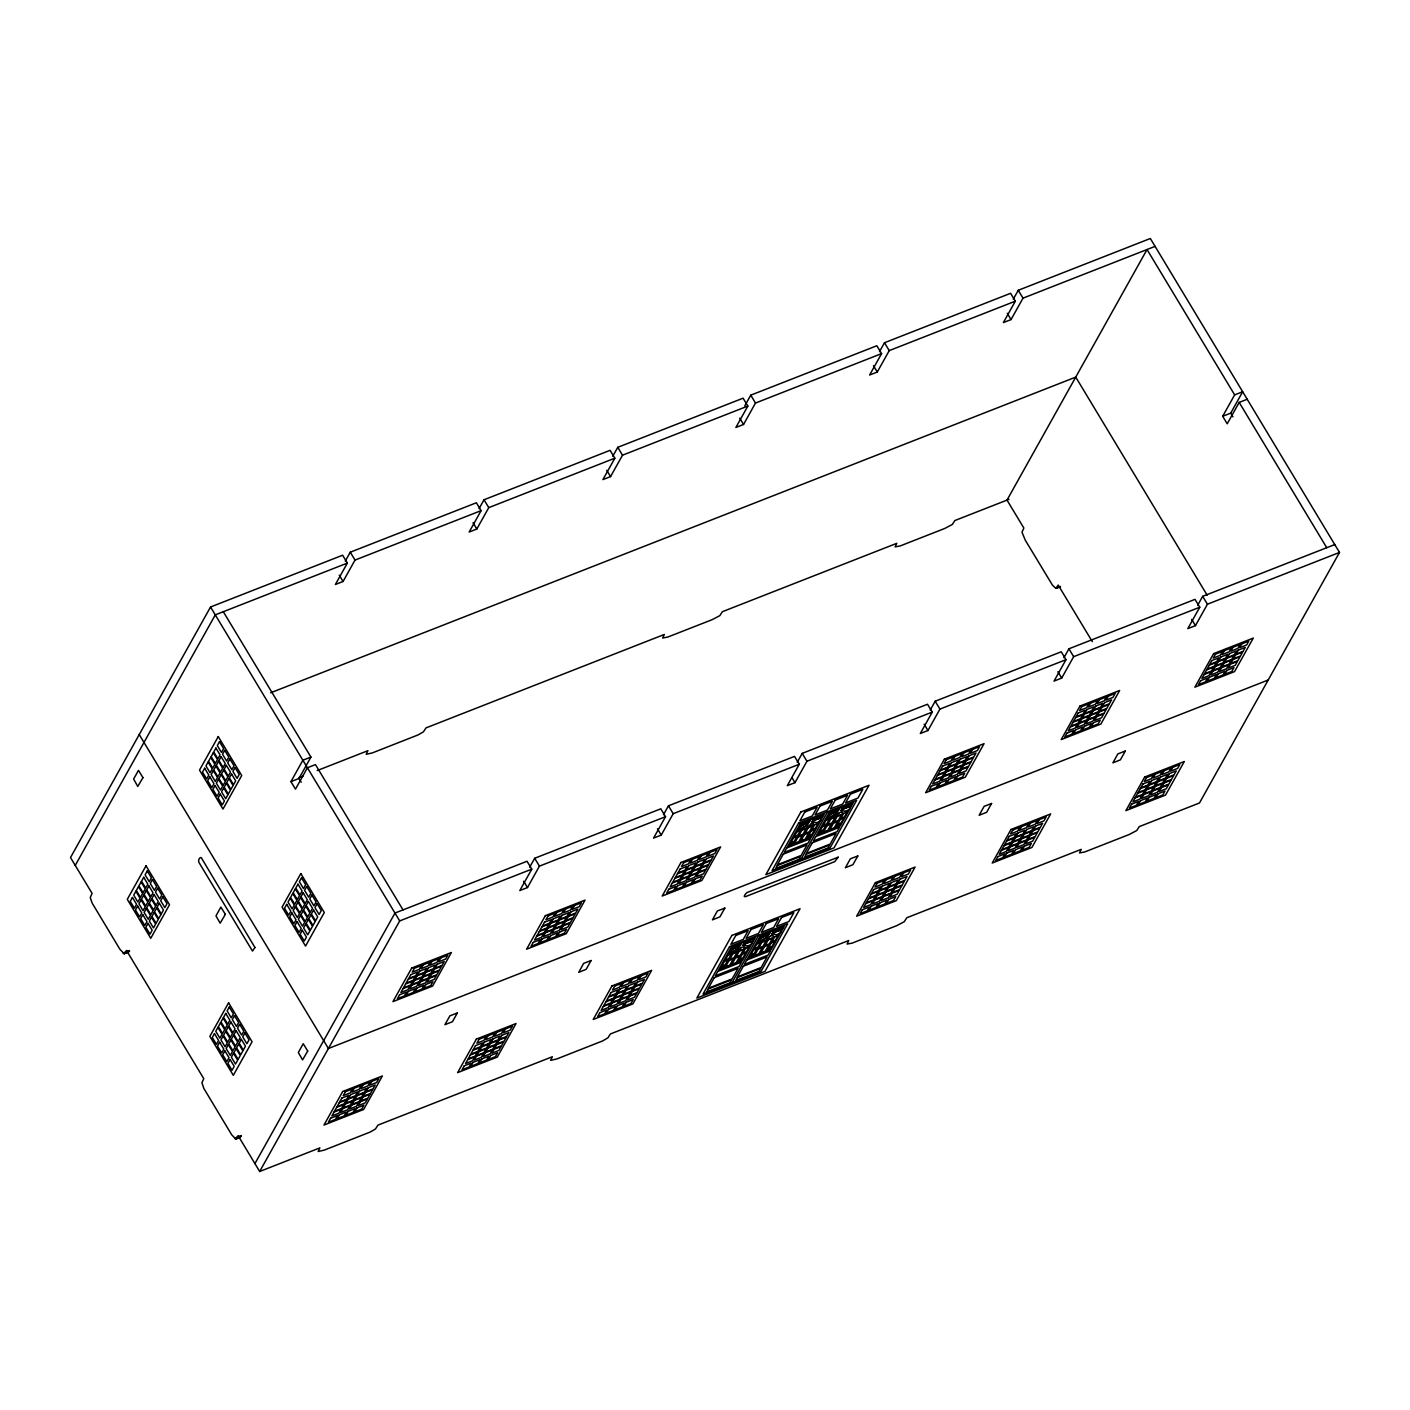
<?xml version="1.0" encoding="UTF-8"?>
<svg xmlns="http://www.w3.org/2000/svg" width="1410" height="1410" viewBox="0 0 1410 1410"><rect width="100%" height="100%" fill="white"/><g stroke="black" fill="none" stroke-linecap="round" stroke-linejoin="round"><path stroke-width="1.5" d="M345.291 561.127L350.262 552.209L476.368 502.771L481.11 510.632L355.02 560.087L343.053 581.484L335.386 584.498L347.353 563.084L342.612 555.223L210.531 607.005L70.5 857.562L92.108 893.394L90.24 897.535L92.126 903.052L119.921 949.318L124.133 953.689L128.557 952.05M75.241 865.44L215.289 614.866L347.353 563.084M403.013 909.891L315.452 764.608L307.433 767.745L295.465 789.159L290.936 781.634L302.886 760.219L310.923 757.082L223.309 611.728M290.936 781.634L298.955 778.479L310.923 757.082M479.048 508.675L484.035 499.757L610.107 450.319L614.848 458.197L602.898 479.611L610.548 476.598L622.515 455.201L747.846 406.062L743.088 398.184L617.774 447.322L612.786 456.241M481.11 510.632L469.16 532.046L476.809 529.032L488.776 507.635L614.848 458.197M124.538 953.636L126.459 950.393L203.763 1078.65L201.93 1082.774L203.886 1088.502L231.716 1134.821L235.77 1139.033L238.114 1135.649L259.669 1171.498L319.876 1147.881L318.166 1151.494L324.265 1150.119L370.195 1132.054L375.448 1129.005L377.933 1125.127L552.35 1056.742L550.64 1060.338L556.738 1058.981L602.652 1040.915L607.904 1037.848L610.389 1033.971L848.732 940.523L847.075 944.065L852.151 943.131L896.725 925.665L904.286 921.682L906.789 917.751L1081.206 849.366L1079.549 852.927L1084.625 851.992L1129.198 834.509L1136.76 830.525L1139.262 826.612L1199.469 802.995L1339.5 552.438L1150.331 238.501L1018.267 290.284L1013.279 299.202M254.928 1163.62L394.994 913.045L527.023 861.263L531.782 869.142L519.814 890.556L527.481 887.542L539.431 866.145L665.538 816.69L660.797 808.811L534.69 858.267L529.702 867.185M259.669 1171.498L399.7 920.924L531.782 869.142M744.78 405.886L750.754 395.17L876.826 345.75L881.585 353.61L869.617 375.025L877.284 372.011L889.234 350.614L1015.341 301.176L1010.6 293.298L884.493 342.736L879.505 351.654M747.846 406.062L735.879 427.459L743.546 424.463L755.496 403.048L881.585 353.61M663.476 814.733L668.463 805.815L794.535 756.377L799.276 764.255L787.309 785.652L794.976 782.656L806.943 761.259L932.257 712.103L927.516 704.242L802.202 753.381L797.214 762.299M665.538 816.69L653.57 838.104L661.237 835.09L673.204 813.693L799.276 764.255M1015.341 301.176L1003.374 322.573L1011.04 319.576L1023.008 298.162L1155.072 246.38M813.711 824.304L808.617 827.053L810.521 824.022A5.851 1.815 -31.1 0 1 811.702 823.651L812.918 823.563A13.131 4.089 -31.1 0 1 813.517 823.933L813.729 824.268M732.072 982.682L758.615 935.183M801.056 859.236L827.6 811.737M930.195 710.147L935.183 701.228L1061.254 651.79L1065.995 659.668L1054.045 681.083L1061.695 678.069L1073.662 656.672L1199.769 607.216L1195.028 599.356L1068.921 648.794L1063.933 657.712M932.257 712.103L920.307 733.517L927.956 730.503L939.924 709.107L1065.995 659.668M1247.198 399.259L1239.178 402.414L1227.211 423.811L1222.681 416.285L1234.649 394.888L1147.035 249.535L1007.004 500.092L1023.854 528.045L1021.986 532.204L1025.299 540.206L1052.477 585.185L1055.879 588.358L1058.205 585.044L1092.309 641.638M1222.681 416.285L1230.701 413.148L1242.668 391.751L1234.649 394.888M1197.707 605.26L1202.677 596.342L1334.759 544.56M1199.769 607.216L1187.802 628.631L1195.468 625.617L1207.436 604.22L1339.5 552.438M270.649 692.786L1075.601 377.175M298.973 777.721L303.027 776.135M317.215 770.565L367.922 750.684L366.212 754.297L372.31 752.922L418.241 734.857L423.476 731.79L425.979 727.913L664.304 634.465L662.647 638.007L667.741 637.073L712.314 619.607L719.858 615.624L722.361 611.711L896.778 543.326L895.121 546.868L900.197 545.934L944.77 528.45L952.332 524.467L954.834 520.554L1009.014 499.316M122.987 953.072L128.997 950.71M125.349 952.349L129.368 950.781M123.604 953.495L129.614 951.133M124.133 953.689L128.892 951.627M1056.531 588.04L1060.532 586.472M1056.302 588.287L1060.302 586.719M1268.189 680.025L328.407 1048.511L139.237 734.575M237.285 1137.112L241.304 1135.543M234.659 1138.434L238.678 1136.848M236.968 1137.676L240.987 1136.108M235.258 1138.839L240.705 1136.601M236.387 1138.734L240.493 1136.971M235.77 1139.033L240.176 1137.394M1239.178 402.414L1326.739 547.697M1230.701 413.148L1232.957 416.902M1075.742 377.105L1207.136 595.161M1018.267 290.284L1023.008 298.162M1202.677 596.342L1207.436 604.22M1007.251 313.267L1011.04 319.576M1191.679 619.325L1195.468 625.617M884.493 342.736L889.234 350.614M1068.921 648.794L1073.662 656.672M873.477 365.719L877.284 372.011M1057.905 671.777L1061.695 678.069M750.754 395.17L755.496 403.048M935.183 701.228L939.924 709.107M739.739 418.153L743.546 424.463M924.167 724.211L927.956 730.503M617.774 447.322L622.515 455.201M802.202 753.381L806.943 761.259M606.758 470.305L610.548 476.598M792.138 777.932L794.976 782.656M484.035 499.757L488.776 507.635M668.463 805.815L673.204 813.693M473.02 522.74L476.809 529.032M657.448 828.798L661.237 835.09M350.262 552.209L355.02 560.087M534.69 858.267L539.431 866.145M339.264 575.192L343.053 581.484M523.674 881.25L527.481 887.542M210.531 607.005L399.7 920.924M298.955 778.479L301.211 782.25M142.974 777.65L137.757 786.463L133.615 779.043L138.48 770.371L142.974 777.65M225.353 914.35L220.154 923.18L215.977 915.901L220.859 907.071L225.353 914.35M254.963 947.52L252.496 951.063L199.057 862.638C197.294 860.646 200.784 854.654 202.088 859.06L254.963 947.52M307.715 1051.032L302.586 1059.879L298.321 1052.53L303.22 1043.717L307.715 1051.032M457.369 1012.962L452.434 1021.739L444.908 1024.7L449.896 1015.835L457.369 1012.962M591.107 960.51L586.19 969.305L578.752 972.336L583.634 963.383L591.107 960.51M724.863 908.058L719.928 916.853L712.438 919.866L717.39 910.931L724.846 908.146M838.227 857.192L834.738 861.651L745.273 896.725C742.259 897.342 746.859 891.631 748.692 891.895L838.227 857.192M857.826 855.94L852.891 864.718L845.401 867.732L850.353 858.813L857.826 855.94M991.582 803.488L986.647 812.283L979.157 815.28L984.11 806.361L991.582 803.488M1125.321 751.036L1120.404 759.831L1112.913 762.845L1117.848 753.909L1125.321 751.036M728.67 953.565L731.631 952.49A35.215 10.98 -31.1 0 1 732.583 951.574C747.036 943.713 734.927 945.07 728.67 953.565M797.672 830.12L800.616 829.045A35.215 10.98 -31.1 0 1 801.585 828.146C816.02 820.267 803.911 821.642 797.672 830.12M757.699 942.18L760.73 941.034A35.215 10.98 -31.1 0 1 761.611 940.206C776.099 932.292 763.779 933.72 757.699 942.18M826.683 818.752L829.644 817.677A35.215 10.98 -31.1 0 1 830.596 816.76C845.101 808.846 832.764 810.274 826.683 818.752M146.023 865.811L127.288 899.351L150.747 938.302L169.5 904.762L146.023 865.811M218.268 736.566L199.515 770.107L222.991 809.058L241.727 775.518L218.268 736.566M132.434 897.465L130.249 901.36L134.391 908.234L136.576 904.339L132.434 897.465M135.889 891.279L133.721 895.174L137.863 902.048L140.031 898.152L135.889 891.279M138.497 886.626L136.329 890.503L140.471 897.377L142.639 893.482L138.497 886.626M141.106 881.955L138.92 885.85L143.062 892.724L145.248 888.829L141.106 881.955M143.714 877.302L141.529 881.197L145.671 888.053L147.838 884.176L143.714 877.302M147.257 870.939L145.089 874.835L149.231 881.708L151.399 877.813L147.257 870.939M204.661 768.238L202.494 772.116L206.635 778.99L208.803 775.095L204.661 768.238M208.116 762.034L205.948 765.93L210.09 772.803L212.258 768.908L208.116 762.034M210.725 757.382L208.557 761.277L212.698 768.133L214.866 764.255L210.725 757.382M213.333 752.711L211.165 756.606L215.289 763.48L217.475 759.585L213.333 752.711M215.941 748.058L213.756 751.953L217.898 758.827L220.083 754.932L215.941 748.058M219.484 741.695L217.316 745.59L221.458 752.464L223.626 748.569L219.484 741.695M137.634 906.101L135.466 909.996L139.608 916.87L141.775 912.975L137.634 906.101M141.106 899.915L138.92 903.81L143.062 910.684L145.23 906.789L141.106 899.915M143.697 895.262L141.529 899.139L145.671 906.013L147.838 902.118L143.697 895.262M146.305 890.591L144.137 894.486L148.279 901.36L150.447 897.465L146.305 890.591M148.914 885.938L146.728 889.833L150.87 896.689L153.055 892.812L148.914 885.938M152.456 879.576L150.288 883.471L154.43 890.345L156.598 886.449L152.456 879.576M209.861 776.875L207.693 780.752L211.835 787.626L214.003 783.731L209.861 776.875M213.333 770.671L211.147 774.566L215.289 781.44L217.475 777.544L213.333 770.671M215.924 766.018L213.756 769.913L217.898 776.769L220.066 772.874L215.924 766.018M218.532 761.347L216.364 765.242L220.506 772.116L222.674 768.221L218.532 761.347M221.141 756.694L218.973 760.589L223.115 767.463L225.283 763.568L221.141 756.694M224.701 750.332L222.516 754.227L226.657 761.1L228.825 757.205L224.701 750.332M142.833 914.737L140.665 918.633L144.807 925.506L146.975 921.611L142.833 914.737M146.305 908.551L144.12 912.446L148.262 919.302L150.447 915.425L146.305 908.551M148.914 903.88L146.728 907.776L150.87 914.649L153.038 910.754L148.914 903.88M151.504 899.227L149.337 903.123L153.478 909.996L155.646 906.101L151.504 899.227M154.113 894.574L151.945 898.452L156.087 905.326L158.255 901.431L154.113 894.574M157.673 888.212L155.488 892.107L159.63 898.981L161.815 895.086L157.673 888.212M215.078 785.511L212.892 789.389L217.034 796.262L219.202 792.367L215.078 785.511M218.532 779.307L216.364 783.202L220.489 790.076L222.674 786.181L218.532 779.307M221.141 774.654L218.955 778.532L223.097 785.405L225.283 781.51L221.141 774.654M223.749 769.983L221.564 773.878L225.706 780.752L227.874 776.857L223.749 769.983M226.34 765.33L224.172 769.226L228.314 776.082L230.482 772.204L226.34 765.33M229.9 758.968L227.715 762.863L231.857 769.737L234.042 765.841L229.9 758.968M148.05 923.374L145.864 927.269L150.006 934.143L152.174 930.247L148.05 923.374M151.504 917.187L149.337 921.082L153.478 927.939L155.646 924.061L151.504 917.187M154.113 912.517L151.928 916.412L156.069 923.286L158.255 919.39L154.113 912.517M156.721 907.864L154.536 911.759L158.678 918.633L160.846 914.737L156.721 907.864M159.312 903.211L157.144 907.088L161.286 913.962L163.454 910.067L159.312 903.211M162.873 896.848L160.687 900.743L164.829 907.617L167.014 903.722L162.873 896.848M220.277 794.13L218.092 798.025L222.234 804.899L224.419 801.003L220.277 794.13M223.732 787.943L221.564 791.838L225.706 798.712L227.874 794.817L223.732 787.943M226.34 783.29L224.172 787.168L228.297 794.041L230.482 790.146L226.34 783.29M228.949 778.62L226.763 782.515L230.905 789.389L233.091 785.493L228.949 778.62M231.557 773.967L229.372 777.862L233.514 784.718L235.681 780.84L231.557 773.967M235.1 767.604L232.932 771.499L237.074 778.373L239.242 774.478L235.1 767.604M228.596 1002.81L209.843 1036.368L233.32 1075.319L252.073 1041.761L228.596 1002.81M300.824 873.565L282.07 907.123L305.547 946.075L324.3 912.517L300.824 873.565M214.461 1033.601L212.293 1037.496L216.435 1044.352L218.603 1040.474L214.461 1033.601M217.933 1027.396L215.748 1031.292L219.889 1038.165L222.075 1034.27L217.933 1027.396M220.524 1022.743L218.356 1026.639L222.498 1033.495L224.666 1029.617L220.524 1022.743M223.132 1018.073L220.965 1021.968L225.106 1028.842L227.274 1024.947L223.132 1018.073M225.741 1013.42L223.573 1017.315L227.697 1024.189L229.883 1020.294L225.741 1013.42M229.284 1007.057L227.116 1010.952L231.258 1017.826L233.425 1013.931L229.284 1007.057M286.688 904.356L284.52 908.252L288.662 915.125L290.83 911.23L286.688 904.356M290.16 898.152L287.975 902.048L292.117 908.921L294.302 905.026L290.16 898.152M292.769 893.499L290.583 897.394L294.725 904.268L296.893 900.373L292.769 893.499M295.36 888.846L293.192 892.724L297.334 899.598L299.502 895.702L295.36 888.846M297.968 884.176L295.8 888.071L299.942 894.945L302.11 891.049L297.968 884.176M301.529 877.831L299.343 881.708L303.485 888.582L305.67 884.687L301.529 877.831M219.66 1042.237L217.493 1046.132L221.634 1052.988L223.802 1049.093L219.66 1042.237M223.132 1036.033L220.947 1039.928L225.089 1046.802L227.274 1042.907L223.132 1036.033M225.741 1031.38L223.555 1035.275L227.697 1042.131L229.883 1038.254L225.741 1031.38M228.332 1026.709L226.164 1030.604L230.306 1037.478L232.474 1033.583L228.332 1026.709M230.94 1022.056L228.773 1025.951L232.914 1032.825L235.082 1028.93L230.94 1022.056M234.501 1015.693L232.315 1019.589L236.457 1026.462L238.643 1022.567L234.501 1015.693M291.905 912.993L289.72 916.888L293.862 923.744L296.047 919.866L291.905 912.993M295.36 906.789L293.192 910.684L297.334 917.558L299.502 913.662L295.36 906.789M297.968 902.136L295.783 906.031L299.925 912.904L302.11 909.009L297.968 902.136M300.577 897.483L298.391 901.36L302.533 908.234L304.719 904.339L300.577 897.483M303.168 892.812L301 896.707L305.142 903.581L307.31 899.686L303.168 892.812M306.728 886.467L304.542 890.345L308.684 897.218L310.87 893.323L306.728 886.467M224.877 1050.873L222.692 1054.751L226.834 1061.624L229.019 1057.729L224.877 1050.873M228.332 1044.669L226.164 1048.564L230.306 1055.438L232.474 1051.543L228.332 1044.669M230.94 1040.016L228.755 1043.911L232.897 1050.767L235.082 1046.89L230.94 1040.016M233.549 1035.345L231.363 1039.24L235.505 1046.114L237.691 1042.219L233.549 1035.345M236.14 1030.692L233.972 1034.587L238.114 1041.461L240.282 1037.566L236.14 1030.692M239.7 1024.33L237.532 1028.225L241.656 1035.099L243.842 1031.204L239.7 1024.33M297.105 921.629L294.919 925.524L299.061 932.38L301.246 928.503L297.105 921.629M300.559 915.425L298.391 919.32L302.533 926.194L304.701 922.299L300.559 915.425M303.168 910.772L301 914.667L305.142 921.541L307.31 917.646L303.168 910.772M305.776 906.101L303.591 909.996L307.732 916.87L309.918 912.975L305.776 906.101M308.385 901.448L306.199 905.343L310.341 912.217L312.526 908.322L308.385 901.448M311.927 895.086L309.759 898.981L313.901 905.855L316.069 901.959L311.927 895.086M230.077 1059.509L227.909 1063.387L232.033 1070.261L234.219 1066.365L230.077 1059.509M233.531 1053.305L231.363 1057.2L235.505 1064.074L237.673 1060.179L233.531 1053.305M236.14 1048.652L233.972 1052.53L238.114 1059.404L240.282 1055.508L236.14 1048.652M238.748 1043.982L236.563 1047.877L240.705 1054.751L242.89 1050.855L238.748 1043.982M241.357 1039.329L239.171 1043.224L243.313 1050.08L245.499 1046.202L241.357 1039.329M244.899 1032.966L242.731 1036.861L246.873 1043.735L249.041 1039.84L244.899 1032.966M302.304 930.265L300.136 934.16L304.278 941.016L306.446 937.139L302.304 930.265M305.776 924.061L303.591 927.956L307.732 934.83L309.9 930.935L305.776 924.061M308.367 919.408L306.199 923.303L310.341 930.159L312.509 926.282L308.367 919.408M310.976 914.737L308.808 918.633L312.95 925.506L315.117 921.611L310.976 914.737M313.584 910.085L311.399 913.98L315.54 920.853L317.726 916.958L313.584 910.085M317.127 903.722L314.959 907.617L319.101 914.491L321.269 910.596L317.127 903.722M342.718 1091.499L323.965 1125.057L363.639 1109.494L382.392 1075.953L342.718 1091.499M411.702 968.071L392.949 1001.611L432.623 986.066L451.376 952.508L411.702 968.071M330.575 1118.236L328.407 1122.131L335.404 1119.381L337.572 1115.486L330.575 1118.236M334.047 1112.032L331.861 1115.927L338.858 1113.195L341.044 1109.3L334.047 1112.032M336.655 1107.379L334.47 1111.274L341.467 1108.524L343.652 1104.629L336.655 1107.379M339.246 1102.726L337.078 1106.603L344.075 1103.871L346.243 1099.976L339.246 1102.726M341.855 1098.055L339.687 1101.95L346.684 1099.201L348.852 1095.323L341.855 1098.055M345.415 1091.71L343.229 1095.588L350.226 1092.856L352.412 1088.961L345.415 1091.71M399.576 994.79L397.391 998.685L404.388 995.954L406.574 992.058L399.576 994.79M403.031 988.604L400.863 992.499L407.86 989.749L410.028 985.854L403.031 988.604M405.639 983.933L403.454 987.828L410.451 985.096L412.637 981.201L405.639 983.933M408.23 979.28L406.062 983.175L413.06 980.426L415.245 976.531L408.23 979.28M410.839 974.627L408.671 978.505L415.668 975.773L417.836 971.878L410.839 974.627M414.399 968.265L412.213 972.16L419.211 969.41L421.396 965.515L414.399 968.265M339.369 1114.781L337.201 1118.676L344.199 1115.927L346.367 1112.049L339.369 1114.781M342.841 1108.595L340.656 1112.49L347.653 1109.74L349.839 1105.845L342.841 1108.595M345.45 1103.924L343.264 1107.819L350.262 1105.087L352.447 1101.192L345.45 1103.924M348.041 1099.271L345.873 1103.166L352.87 1100.417L355.038 1096.522L348.041 1099.271M350.649 1094.618L348.481 1098.496L355.479 1095.764L357.646 1091.869L350.649 1094.618M354.21 1088.256L352.024 1092.151L359.021 1089.401L361.207 1085.506L354.21 1088.256M408.371 991.353L406.186 995.248L413.183 992.499L415.368 988.604L408.371 991.353M411.826 985.149L409.658 989.044L416.655 986.295L418.823 982.4L411.826 985.149M414.434 980.496L412.249 984.391L419.246 981.642L421.431 977.747L414.434 980.496M417.025 975.826L414.857 979.721L421.854 976.989L424.022 973.094L417.025 975.826M419.634 971.173L417.466 975.068L424.463 972.318L426.631 968.423L419.634 971.173M423.194 964.81L421.008 968.705L428.005 965.973L430.191 962.078L423.194 964.81M348.164 1111.344L345.996 1115.222L352.993 1112.49L355.161 1108.595L348.164 1111.344M351.636 1105.14L349.451 1109.035L356.448 1106.286L358.633 1102.391L351.636 1105.14M354.245 1100.487L352.059 1104.382L359.056 1101.633L361.242 1097.738L354.245 1100.487M356.836 1095.817L354.668 1099.712L361.665 1096.962L363.833 1093.085L356.836 1095.817M359.444 1091.164L357.276 1095.059L364.274 1092.309L366.441 1088.414L359.444 1091.164M363.005 1084.801L360.819 1088.696L367.816 1085.947L370.002 1082.069L363.005 1084.801M417.149 987.899L414.981 991.794L421.978 989.044L424.146 985.149L417.149 987.899M420.621 981.712L418.453 985.59L425.45 982.858L427.618 978.963L420.621 981.712M423.229 977.042L421.044 980.937L428.041 978.188L430.226 974.292L423.229 977.042M425.82 972.389L423.652 976.284L430.649 973.534L432.817 969.639L425.82 972.389M428.428 967.718L426.261 971.613L433.258 968.864L435.426 964.986L428.428 967.718M431.989 961.373L429.803 965.268L436.8 962.519L438.986 958.624L431.989 961.373M356.959 1107.89L354.791 1111.785L361.788 1109.035L363.956 1105.14L356.959 1107.89M360.431 1101.686L358.246 1105.581L365.243 1102.849L367.428 1098.954L360.431 1101.686M363.04 1097.033L360.854 1100.928L367.851 1098.178L370.037 1094.283L363.04 1097.033M365.631 1092.38L363.463 1096.257L370.46 1093.525L372.628 1089.63L365.631 1092.38M368.239 1087.709L366.071 1091.604L373.068 1088.855L375.236 1084.977L368.239 1087.709M371.799 1081.364L369.614 1085.242L376.611 1082.51L378.796 1078.615L371.799 1081.364M425.943 984.444L423.775 988.339L430.773 985.608L432.94 981.712L425.943 984.444M429.415 978.258L427.248 982.153L434.245 979.404L436.413 975.509L429.415 978.258M432.024 973.587L429.838 977.482L436.836 974.751L439.021 970.856L432.024 973.587M434.615 968.934L432.447 972.83L439.444 970.08L441.612 966.185L434.615 968.934M437.223 964.281L435.055 968.177L442.053 965.427L444.22 961.532L437.223 964.281M440.784 957.919L438.598 961.814L445.595 959.064L447.781 955.169L440.784 957.919M476.368 1039.099L457.615 1072.64L497.289 1057.095L516.042 1023.537L476.368 1039.099M545.353 915.654L526.6 949.212L566.274 933.649L585.027 900.109L545.353 915.654M464.242 1065.837L462.057 1069.714L469.054 1066.982L471.24 1063.087L464.242 1065.837M467.697 1059.633L465.529 1063.528L472.526 1060.778L474.694 1056.883L467.697 1059.633M470.305 1054.98L468.12 1058.857L475.117 1056.125L477.303 1052.23L470.305 1054.98M472.914 1050.309L470.728 1054.204L477.726 1051.455L479.911 1047.577L472.914 1050.309M475.505 1045.656L473.337 1049.551L480.334 1046.802L482.502 1042.907L475.505 1045.656M479.065 1039.293L476.88 1043.188L483.877 1040.439L486.062 1036.562L479.065 1039.293M533.227 942.391L531.041 946.286L538.038 943.537L540.224 939.642L533.227 942.391M536.681 936.187L534.513 940.082L541.51 937.35L543.678 933.455L536.681 936.187M539.29 931.534L537.122 935.429L544.119 932.68L546.287 928.785L539.29 931.534M541.898 926.881L539.713 930.759L546.71 928.027L548.895 924.132L541.898 926.881M544.507 922.211L542.321 926.106L549.318 923.356L551.504 919.479L544.507 922.211M548.049 915.865L545.882 919.743L552.879 917.011L555.047 913.116L548.049 915.865M473.037 1062.382L470.852 1066.277L477.849 1063.528L480.035 1059.633L473.037 1062.382M476.492 1056.178L474.324 1060.073L481.321 1057.341L483.489 1053.446L476.492 1056.178M479.1 1051.525L476.915 1055.42L483.912 1052.671L486.098 1048.776L479.1 1051.525M481.709 1046.872L479.523 1050.75L486.521 1048.018L488.706 1044.123L481.709 1046.872M484.3 1042.202L482.132 1046.097L489.129 1043.347L491.297 1039.47L484.3 1042.202M487.86 1035.857L485.674 1039.734L492.672 1037.002L494.857 1033.107L487.86 1035.857M542.022 938.937L539.836 942.832L546.833 940.082L549.019 936.205L542.022 938.937M545.476 932.75L543.308 936.645L550.305 933.896L552.473 930.001L545.476 932.75M548.085 928.08L545.917 931.975L552.914 929.243L555.082 925.348L548.085 928.08M550.693 923.427L548.508 927.322L555.505 924.572L557.69 920.677L550.693 923.427M553.284 918.774L551.116 922.651L558.113 919.919L560.299 916.024L553.284 918.774M556.844 912.411L554.676 916.306L561.673 913.557L563.841 909.661L556.844 912.411M481.832 1058.928L479.647 1062.823L486.644 1060.073L488.829 1056.196L481.832 1058.928M485.287 1052.741L483.119 1056.636L490.116 1053.887L492.284 1049.992L485.287 1052.741M487.895 1048.071L485.71 1051.966L492.707 1049.216L494.892 1045.339L487.895 1048.071M490.504 1043.418L488.318 1047.313L495.315 1044.563L497.501 1040.668L490.504 1043.418M493.095 1038.765L490.927 1042.642L497.924 1039.91L500.092 1036.015L493.095 1038.765M496.655 1032.402L494.469 1036.297L501.466 1033.548L503.652 1029.653L496.655 1032.402M550.816 935.5L548.631 939.377L555.628 936.645L557.814 932.75L550.816 935.5M554.271 929.296L552.103 933.191L559.1 930.441L561.268 926.546L554.271 929.296M556.879 924.643L554.712 928.538L561.709 925.788L563.877 921.893L556.879 924.643M559.488 919.972L557.303 923.867L564.3 921.135L566.485 917.24L559.488 919.972M562.079 915.319L559.911 919.214L566.908 916.465L569.076 912.57L562.079 915.319M565.639 908.957L563.471 912.852L570.468 910.102L572.636 906.225L565.639 908.957M490.627 1055.491L488.442 1059.368L495.439 1056.636L497.624 1052.741L490.627 1055.491M494.082 1049.287L491.914 1053.182L498.911 1050.432L501.079 1046.537L494.082 1049.287M496.69 1044.634L494.505 1048.511L501.502 1045.779L503.687 1041.884L496.69 1044.634M499.299 1039.963L497.113 1043.858L504.11 1041.109L506.296 1037.231L499.299 1039.963M501.889 1035.31L499.722 1039.205L506.719 1036.456L508.887 1032.561L501.889 1035.31M505.45 1028.947L503.264 1032.843L510.261 1030.093L512.447 1026.216L505.45 1028.947M559.611 932.045L557.426 935.94L564.423 933.191L566.609 929.296L559.611 932.045M563.066 925.841L560.898 929.736L567.895 927.005L570.063 923.109L563.066 925.841M565.674 921.188L563.507 925.083L570.504 922.334L572.672 918.439L565.674 921.188M568.283 916.535L566.097 920.43L573.095 917.681L575.28 913.786L568.283 916.535M570.874 911.865L568.706 915.76L575.703 913.01L577.871 909.133L570.874 911.865M574.434 905.52L572.266 909.397L579.263 906.665L581.431 902.77L574.434 905.52M611.958 985.942L593.205 1019.483L632.878 1003.92L651.632 970.38L611.958 985.942M680.942 862.497L662.189 896.037L701.863 880.492L720.616 846.934L680.942 862.497M599.814 1012.662L597.646 1016.557L604.643 1013.808L606.811 1009.913L599.814 1012.662M603.286 1006.476L601.118 1010.353L608.115 1007.621L610.283 1003.726L603.286 1006.476M605.895 1001.805L603.709 1005.7L610.706 1002.951L612.892 999.073L605.895 1001.805M608.486 997.152L606.318 1001.047L613.315 998.298L615.483 994.403L608.486 997.152M611.094 992.481L608.926 996.377L615.923 993.645L618.091 989.749L611.094 992.481M614.654 986.136L612.469 990.032L619.466 987.282L621.651 983.387L614.654 986.136M668.816 889.234L666.63 893.112L673.627 890.38L675.813 886.485L668.816 889.234M672.27 883.03L670.102 886.925L677.1 884.176L679.267 880.281L672.27 883.03M674.879 878.377L672.693 882.255L679.69 879.523L681.876 875.628L674.879 878.377M677.487 873.707L675.302 877.602L682.299 874.852L684.485 870.975L677.487 873.707M680.078 869.053L677.91 872.949L684.908 870.199L687.075 866.304L680.078 869.053M683.639 862.691L681.471 866.586L688.468 863.837L690.636 859.959L683.639 862.691M608.609 1009.207L606.441 1013.103L613.438 1010.371L615.606 1006.476L608.609 1009.207M612.081 1003.021L609.913 1006.916L616.91 1004.167L619.078 1000.272L612.081 1003.021M614.689 998.368L612.504 1002.246L619.501 999.514L621.687 995.619L614.689 998.368M617.28 993.697L615.112 997.593L622.11 994.843L624.277 990.966L617.28 993.697M619.889 989.044L617.721 992.94L624.718 990.19L626.886 986.295L619.889 989.044M623.449 982.682L621.264 986.577L628.261 983.828L630.446 979.932L623.449 982.682M677.611 885.78L675.425 889.675L682.422 886.925L684.608 883.03L677.611 885.78M681.065 879.576L678.897 883.471L685.894 880.739L688.062 876.844L681.065 879.576M683.674 874.923L681.488 878.818L688.485 876.068L690.671 872.173L683.674 874.923M686.282 870.27L684.097 874.147L691.094 871.415L693.279 867.52L686.282 870.27M688.873 865.599L686.705 869.494L693.702 866.745L695.87 862.867L688.873 865.599M692.433 859.254L690.265 863.132L697.263 860.4L699.43 856.504L692.433 859.254M617.404 1005.771L615.236 1009.666L622.233 1006.916L624.401 1003.021L617.404 1005.771M620.876 999.567L618.69 1003.462L625.705 1000.712L627.873 996.835L620.876 999.567M623.484 994.914L621.299 998.809L628.296 996.059L630.481 992.164L623.484 994.914M626.075 990.261L623.907 994.138L630.904 991.406L633.072 987.511L626.075 990.261M628.684 985.59L626.516 989.485L633.513 986.736L635.681 982.84L628.684 985.59M632.244 979.245L630.058 983.122L637.056 980.391L639.241 976.495L632.244 979.245M686.406 882.325L684.22 886.22L691.217 883.471L693.403 879.593L686.406 882.325M689.86 876.139L687.692 880.034L694.689 877.284L696.857 873.389L689.86 876.139M692.469 871.468L690.283 875.363L697.28 872.631L699.466 868.736L692.469 871.468M695.077 866.815L692.892 870.71L699.889 867.961L702.074 864.066L695.077 866.815M697.668 862.162L695.5 866.04L702.497 863.308L704.665 859.413L697.668 862.162M701.228 855.799L699.06 859.695L706.058 856.945L708.225 853.05L701.228 855.799M626.199 1002.316L624.031 1006.211L631.028 1003.462L633.196 999.584L626.199 1002.316M629.671 996.13L627.485 1000.025L634.482 997.275L636.668 993.38L629.671 996.13M632.279 991.459L630.094 995.354L637.091 992.605L639.276 988.727L632.279 991.459M634.87 986.806L632.702 990.701L639.699 987.952L641.867 984.057L634.87 986.806M637.479 982.135L635.311 986.031L642.308 983.299L644.476 979.404L637.479 982.135M641.039 975.79L638.853 979.686L645.851 976.936L648.036 973.041L641.039 975.79M695.201 878.888L693.015 882.766L700.012 880.034L702.198 876.139L695.201 878.888M698.655 872.684L696.487 876.579L703.484 873.83L705.652 869.935L698.655 872.684M701.264 868.031L699.078 871.926L706.075 869.177L708.261 865.282L701.264 868.031M703.872 863.361L701.687 867.256L708.684 864.506L710.869 860.629L703.872 863.361M706.463 858.708L704.295 862.603L711.292 859.853L713.46 855.958L706.463 858.708M710.023 852.345L707.855 856.24L714.852 853.491L717.02 849.613L710.023 852.345M731.861 935.429L696.857 998.068L765.031 971.349L800.034 908.71L731.861 935.429M800.862 811.984L765.841 874.641L834.015 847.903L869.018 785.264L800.862 811.984M729.604 946.568L703.061 994.05L761.1 971.296L787.644 923.797L729.604 946.568M735.791 935.482L730.856 944.295L743.229 939.448L748.164 930.635L735.791 935.482M798.589 823.123L772.046 870.622L830.085 847.851L856.628 800.369L798.589 823.123M804.775 812.037L799.858 820.867L812.213 816.02L817.148 807.19L804.775 812.037M714.253 977.659L708.349 988.216L732.16 978.892L738.064 968.317L714.253 977.659M717.743 971.437L715.293 975.808L739.104 966.467L741.537 962.096L717.743 971.437M731.42 946.956L718.465 970.133L742.277 960.792L755.231 937.615L731.42 946.956M783.255 854.213L777.333 864.788L801.144 855.447L807.049 844.872L783.255 854.213M786.727 847.992L784.277 852.363L808.089 843.039L810.521 838.668L786.727 847.992M800.404 823.51L787.45 846.687L811.261 837.364L824.215 814.187L800.404 823.51M708.331 988.992L706.657 991.988L729.939 982.84L731.614 979.844L708.331 988.992M777.315 865.546L775.641 868.542L798.941 859.413L800.616 856.416L777.315 865.546M732.195 947.291L730.997 949.423L740.268 945.793L741.466 943.642L732.195 947.291M801.18 823.845L799.981 825.996L809.252 822.365L810.45 820.215L801.18 823.845M721.215 967.172L720.246 968.917L724.722 965.815L721.215 967.172M724.529 961.267L721.85 966.062L725.339 964.687L728.018 959.893L724.529 961.267M727.93 955.187L725.251 959.981L728.741 958.606L731.42 953.812L727.93 955.187M790.217 843.744L789.23 845.471L793.707 842.369L790.217 843.744M793.513 837.822L790.834 842.616L794.323 841.259L797.002 836.465L793.513 837.822M796.914 831.741L794.235 836.553L797.725 835.178L800.404 830.384L796.914 831.741M733.535 952.138L733.006 953.072L737.571 951.292L738.928 948.489A5.851 1.815 -31.1 0 0 737.624 949.089L735.844 950.181A13.131 4.089 -31.1 0 0 734.399 951.327L733.553 952.12M802.519 828.692L802.008 829.626L806.555 827.864L807.912 825.044A5.851 1.815 -31.1 0 0 806.608 825.643L804.828 826.736A13.131 4.089 -31.1 0 0 803.383 827.899L802.678 828.534M729.005 960.562L725.498 966.855L729.816 965.163L733.323 958.87L729.005 960.562M732.847 953.706L729.693 959.364L734.011 957.672L737.166 952.014L732.847 953.706M798.007 837.135L794.482 843.427L798.8 841.735L802.325 835.425L798.007 837.135M801.832 830.261L798.677 835.918L802.995 834.226L806.15 828.569L801.832 830.261M751.019 929.507L746.084 938.337L758.457 933.49L763.374 924.66L751.019 929.507M820.003 806.079L815.068 814.892L827.441 810.045L832.376 801.233L820.003 806.079M735.403 958.06L731.878 964.352L736.196 962.66L739.721 956.368L735.403 958.06M739.228 951.204L736.073 956.861L740.391 955.152L743.563 949.512L739.228 951.204M741.255 947.573C735.738 952.543 745.467 949.723 744.515 947.361A13.131 4.089 -31.1 0 0 743.934 947.009L742.717 947.097A5.851 1.815 -31.1 0 0 741.537 947.467L741.325 947.555M804.387 834.614L800.88 840.924L805.198 839.214L808.705 832.922L804.387 834.614M808.23 827.758L805.057 833.416L809.393 831.724L812.548 826.066L808.23 827.758M742.859 945.405L747 945.934A35.215 10.98 -31.1 0 1 747.177 946.339C755.778 942.867 752.2 938.972 742.947 945.37M744.498 942.462L743.299 944.594L752.57 940.963L753.768 938.813L744.498 942.462M811.843 821.977L815.985 822.488A35.215 10.98 -31.1 0 1 816.178 822.911C824.762 819.439 821.184 815.526 811.948 821.924M813.482 819.016L812.283 821.166L821.554 817.536L822.77 815.385L813.482 819.016M738.928 960.245L737.959 961.972L742.418 958.87L738.928 960.245M742.224 954.323L739.545 959.117L743.052 957.742L745.731 952.948L742.224 954.323M745.626 948.243L742.947 953.037L746.436 951.68L749.115 946.868L745.626 948.243M807.912 836.8L806.943 838.545L811.402 835.425L807.912 836.8M811.208 830.878L808.529 835.689L812.037 834.315L814.716 829.521L811.208 830.878M814.61 824.815L811.931 829.609L815.421 828.234L818.1 823.44L814.61 824.815M766.247 923.532L761.312 932.362L773.685 927.516L778.602 918.686L766.247 923.532M835.231 800.104L830.296 808.917L842.669 804.07L847.586 795.258L835.231 800.104M743.282 966.273L737.377 976.848L761.171 967.507L767.093 956.932L743.282 966.273M746.754 960.051L744.304 964.422L768.115 955.099L770.565 950.728L746.754 960.051M760.431 935.57L747.476 958.747L771.288 949.423L784.242 926.247L760.431 935.57M812.266 842.827L806.361 853.402L830.155 844.079L836.077 833.504L812.266 842.827M815.738 836.624L813.306 840.995L837.099 831.653L839.549 827.282L815.738 836.624M829.415 812.142L816.461 835.319L840.272 825.978L853.226 802.801L829.415 812.142M737.342 977.606L735.667 980.602L758.968 971.472L760.642 968.476L737.342 977.606M806.326 854.16L804.652 857.157L827.952 848.027L829.626 845.031L806.326 854.16M750.243 955.804L749.274 957.531L753.733 954.429L750.243 955.804M753.539 949.882L750.86 954.676L754.368 953.319L757.047 948.525L753.539 949.882M756.941 943.801L754.262 948.613L757.752 947.238L760.431 942.444L756.941 943.801M761.206 935.905L760.008 938.055L769.278 934.425L770.477 932.274L761.206 935.905M819.228 832.358L818.258 834.103L822.717 830.984L819.228 832.358M822.541 826.454L819.845 831.248L823.352 829.873L826.031 825.079L822.541 826.454M825.925 820.373L823.246 825.167L826.736 823.792L829.433 818.999L825.925 820.373M830.19 812.46L828.992 814.61L838.263 810.979L839.461 808.829L830.19 812.46M758.034 949.194L754.509 955.486L758.827 953.794L762.352 947.502L758.034 949.194M761.858 942.321L758.703 947.978L763.022 946.286L766.176 940.629L761.858 942.321M762.546 940.752L762.034 941.686L766.582 939.924L767.939 937.104A5.851 1.815 -31.1 0 0 766.635 937.703L764.854 938.796A13.131 4.089 -31.1 0 0 763.427 939.959L762.563 940.734M827.018 825.749L823.493 832.041L827.829 830.349L831.336 824.057L827.018 825.749M830.842 818.893L827.688 824.55L832.006 822.841L835.178 817.201L830.842 818.893M831.548 817.324L831.019 818.258L835.566 816.478L836.923 813.676A5.851 1.815 -31.1 0 0 835.636 814.275L833.839 815.368A13.131 4.089 -31.1 0 0 832.411 816.513L831.548 817.307M764.414 946.674L760.907 952.984L765.225 951.274L768.75 944.982L764.414 946.674M768.256 939.818L765.101 945.476L769.419 943.784L772.574 938.126L768.256 939.818M770.283 936.205C764.854 940.893 774.178 938.778 773.544 935.993A13.131 4.089 -31.1 0 0 772.944 935.623L771.728 935.711A5.851 1.815 -31.1 0 0 770.547 936.081L770.283 936.205M833.416 823.246L829.891 829.538L834.209 827.846L837.734 821.554L833.416 823.246M837.24 816.39L834.086 822.03L838.404 820.338L841.558 814.698L837.24 816.39M839.267 812.759C833.733 817.729 843.48 814.909 842.528 812.548A13.131 4.089 -31.1 0 0 841.929 812.195L840.712 812.283A5.851 1.815 -31.1 0 0 839.532 812.654L839.267 812.759M771.869 934.037L776.011 934.548A35.215 10.98 -31.1 0 1 776.205 934.971C784.912 931.393 781.034 927.674 771.869 934.037M773.526 931.076L772.327 933.226L781.598 929.595L782.797 927.445L773.526 931.076M840.853 810.591L845.013 811.12A35.215 10.98 -31.1 0 1 845.189 811.525C853.773 808.053 850.212 804.158 840.959 810.556M842.51 807.63L841.312 809.781L850.582 806.15L851.781 804L842.51 807.63M781.475 917.575L776.54 926.388L788.895 921.541L793.83 912.728L781.475 917.575M850.459 794.13L845.524 802.96L857.897 798.113L862.814 789.283L850.459 794.13M767.939 948.86L766.97 950.604L771.446 947.485L767.939 948.86M771.252 942.938L768.573 947.749L772.063 946.374L774.742 941.58L771.252 942.938M774.636 936.874L771.957 941.668L775.465 940.294L778.144 935.5L774.636 936.874M836.923 825.414L835.954 827.159L840.43 824.057L836.923 825.414M840.237 819.51L837.558 824.304L841.047 822.929L843.726 818.135L840.237 819.51M843.638 813.429L840.959 818.223L844.449 816.848L847.128 812.054L843.638 813.429M875.399 882.642L856.645 916.183L896.319 900.637L915.072 867.079L875.399 882.642M944.383 759.197L925.63 792.755L965.304 777.192L984.057 743.652L944.383 759.197M862.374 909.714L860.188 913.61L867.185 910.878L869.371 906.983L862.374 909.714M865.828 903.528L863.66 907.423L870.657 904.674L872.825 900.778L865.828 903.528M868.437 898.857L866.251 902.753L873.248 900.021L875.434 896.125L868.437 898.857M871.045 894.204L868.86 898.1L875.857 895.35L878.042 891.455L871.045 894.204M873.636 889.551L871.468 893.429L878.465 890.697L880.633 886.802L873.636 889.551M877.196 883.189L875.028 887.084L882.025 884.334L884.193 880.439L877.196 883.189M931.358 786.286L929.172 790.182L936.169 787.432L938.355 783.537L931.358 786.286M934.812 780.082L932.644 783.978L939.642 781.228L941.809 777.351L934.812 780.082M937.421 775.429L935.253 779.325L942.25 776.575L944.418 772.68L937.421 775.429M940.029 770.759L937.844 774.654L944.841 771.922L947.027 768.027L940.029 770.759M942.638 766.106L940.452 770.001L947.449 767.251L949.635 763.356L942.638 766.106M946.181 759.743L944.013 763.638L951.01 760.907L953.178 757.011L946.181 759.743M871.168 906.278L868.983 910.173L875.98 907.423L878.166 903.528L871.168 906.278M874.623 900.073L872.455 903.969L879.452 901.219L881.62 897.342L874.623 900.073M877.231 895.421L875.046 899.316L882.043 896.566L884.229 892.671L877.231 895.421M879.84 890.75L877.654 894.645L884.652 891.913L886.837 888.018L879.84 890.75M882.431 886.097L880.263 889.992L887.26 887.242L889.428 883.347L882.431 886.097M885.991 879.734L883.823 883.629L890.82 880.898L892.988 877.002L885.991 879.734M940.153 782.832L937.967 786.727L944.964 783.978L947.15 780.082L940.153 782.832M943.607 776.646L941.439 780.523L948.437 777.791L950.604 773.896L943.607 776.646M946.216 771.975L944.048 775.87L951.045 773.121L953.213 769.243L946.216 771.975M948.824 767.322L946.639 771.217L953.636 768.468L955.821 764.572L948.824 767.322M951.433 762.651L949.247 766.547L956.244 763.815L958.43 759.919L951.433 762.651M954.975 756.306L952.808 760.202L959.805 757.452L961.972 753.557L954.975 756.306M879.963 902.823L877.778 906.718L884.775 903.969L886.961 900.073L879.963 902.823M883.418 896.637L881.25 900.514L888.247 897.782L890.415 893.887L883.418 896.637M886.026 891.966L883.841 895.861L890.838 893.112L893.024 889.216L886.026 891.966M888.635 887.313L886.449 891.208L893.447 888.459L895.632 884.563L888.635 887.313M891.226 882.642L889.058 886.538L896.055 883.806L898.223 879.91L891.226 882.642M894.786 876.297L892.618 880.192L899.615 877.443L901.783 873.548L894.786 876.297M948.948 779.377L946.762 783.273L953.759 780.541L955.945 776.646L948.948 779.377M952.402 773.191L950.234 777.086L957.231 774.337L959.399 770.442L952.402 773.191M955.011 768.538L952.843 772.416L959.84 769.684L962.008 765.789L955.011 768.538M957.619 763.867L955.434 767.763L962.431 765.013L964.616 761.118L957.619 763.867M960.228 759.214L958.042 763.11L965.039 760.36L967.225 756.465L960.228 759.214M963.77 752.852L961.602 756.747L968.599 753.997L970.767 750.102L963.77 752.852M888.758 899.368L886.573 903.264L893.57 900.532L895.755 896.637L888.758 899.368M892.213 893.182L890.045 897.077L897.042 894.328L899.21 890.433L892.213 893.182M894.821 888.511L892.636 892.407L899.633 889.675L901.818 885.78L894.821 888.511M897.43 883.859L895.244 887.754L902.241 885.004L904.427 881.109L897.43 883.859M900.021 879.205L897.853 883.101L904.85 880.351L907.018 876.456L900.021 879.205M903.581 872.843L901.413 876.738L908.41 873.988L910.578 870.093L903.581 872.843M957.742 775.941L955.557 779.836L962.554 777.086L964.74 773.191L957.742 775.941M961.197 769.737L959.029 773.632L966.026 770.882L968.194 767.005L961.197 769.737M963.806 765.084L961.638 768.979L968.635 766.229L970.803 762.334L963.806 765.084M966.414 760.431L964.229 764.308L971.226 761.576L973.411 757.681L966.414 760.431M969.022 755.76L966.837 759.655L973.834 756.906L976.02 753.01L969.022 755.76M972.565 749.397L970.397 753.292L977.394 750.561L979.562 746.665L972.565 749.397M1010.988 829.468L992.235 863.026L1031.909 847.463L1050.661 813.923L1010.988 829.468M1079.972 706.04L1061.219 739.58L1100.893 724.035L1119.646 690.477L1079.972 706.04M997.963 856.557L995.777 860.452L1002.774 857.703L1004.96 853.808L997.963 856.557M1001.417 850.353L999.249 854.249L1006.246 851.517L1008.414 847.621L1001.417 850.353M1004.026 845.7L1001.84 849.596L1008.837 846.846L1011.023 842.951L1004.026 845.7M1006.634 841.047L1004.449 844.942L1011.446 842.193L1013.631 838.298L1006.634 841.047M1009.225 836.377L1007.057 840.272L1014.054 837.522L1016.222 833.645L1009.225 836.377M1012.785 830.032L1010.6 833.909L1017.597 831.177L1019.783 827.282L1012.785 830.032M1066.947 733.112L1064.762 737.007L1071.759 734.275L1073.944 730.38L1066.947 733.112M1070.402 726.925L1068.234 730.821L1075.231 728.071L1077.399 724.176L1070.402 726.925M1073.01 722.255L1070.842 726.15L1077.839 723.418L1080.007 719.523L1073.01 722.255M1075.618 717.602L1073.433 721.497L1080.43 718.747L1082.616 714.852L1075.618 717.602M1078.209 712.949L1076.042 716.844L1083.039 714.095L1085.207 710.199L1078.209 712.949M1081.77 706.586L1079.602 710.481L1086.599 707.732L1088.767 703.837L1081.77 706.586M1006.758 853.103L1004.572 856.998L1011.569 854.249L1013.755 850.371L1006.758 853.103M1010.212 846.916L1008.044 850.812L1015.041 848.062L1017.209 844.167L1010.212 846.916M1012.821 842.246L1010.635 846.141L1017.632 843.409L1019.818 839.514L1012.821 842.246M1015.429 837.593L1013.244 841.488L1020.241 838.738L1022.426 834.843L1015.429 837.593M1018.02 832.94L1015.852 836.817L1022.849 834.086L1025.017 830.19L1018.02 832.94M1021.58 826.577L1019.395 830.472L1026.392 827.723L1028.577 823.828L1021.58 826.577M1075.742 729.675L1073.556 733.57L1080.553 730.821L1082.739 726.925L1075.742 729.675M1079.196 723.471L1077.029 727.366L1084.026 724.617L1086.193 720.739L1079.196 723.471M1081.805 718.818L1079.637 722.713L1086.634 719.964L1088.802 716.068L1081.805 718.818M1084.413 714.147L1082.228 718.042L1089.225 715.311L1091.41 711.415L1084.413 714.147M1087.004 709.494L1084.836 713.389L1091.833 710.64L1094.001 706.745L1087.004 709.494M1090.564 703.132L1088.397 707.027L1095.394 704.295L1097.562 700.4L1090.564 703.132M1015.553 849.666L1013.367 853.561L1020.364 850.812L1022.55 846.916L1015.553 849.666M1019.007 843.462L1016.839 847.357L1023.836 844.608L1026.004 840.712L1019.007 843.462M1021.615 838.809L1019.43 842.704L1026.427 839.955L1028.613 836.059L1021.615 838.809M1024.224 834.138L1022.038 838.034L1029.036 835.302L1031.221 831.407L1024.224 834.138M1026.815 829.485L1024.647 833.38L1031.644 830.631L1033.812 826.736L1026.815 829.485M1030.375 823.123L1028.19 827.018L1035.187 824.286L1037.372 820.391L1030.375 823.123M1084.537 726.221L1082.351 730.116L1089.348 727.366L1091.534 723.471L1084.537 726.221M1087.991 720.034L1085.823 723.912L1092.82 721.18L1094.988 717.285L1087.991 720.034M1090.6 715.363L1088.432 719.259L1095.429 716.509L1097.597 712.632L1090.6 715.363M1093.208 710.711L1091.023 714.606L1098.02 711.856L1100.205 707.961L1093.208 710.711M1095.799 706.04L1093.631 709.935L1100.628 707.203L1102.796 703.308L1095.799 706.04M1099.359 699.695L1097.191 703.59L1104.189 700.84L1106.357 696.945L1099.359 699.695M1024.347 846.212L1022.162 850.107L1029.159 847.357L1031.344 843.462L1024.347 846.212M1027.802 840.008L1025.634 843.903L1032.631 841.171L1034.799 837.276L1027.802 840.008M1030.41 835.354L1028.225 839.25L1035.222 836.5L1037.408 832.605L1030.41 835.354M1033.019 830.702L1030.833 834.597L1037.831 831.847L1040.016 827.952L1033.019 830.702M1035.61 826.031L1033.442 829.926L1040.439 827.176L1042.607 823.299L1035.61 826.031M1039.17 819.686L1036.985 823.581L1043.982 820.832L1046.167 816.936L1039.17 819.686M1093.332 722.766L1091.146 726.661L1098.143 723.929L1100.329 720.034L1093.332 722.766M1096.786 716.58L1094.618 720.475L1101.615 717.725L1103.783 713.83L1096.786 716.58M1099.395 711.927L1097.209 715.804L1104.206 713.072L1106.392 709.177L1099.395 711.927M1102.003 707.256L1099.818 711.151L1106.815 708.402L1109 704.507L1102.003 707.256M1104.594 702.603L1102.426 706.498L1109.423 703.749L1111.591 699.853L1104.594 702.603M1108.154 696.24L1105.986 700.135L1112.984 697.386L1115.151 693.491L1108.154 696.24M1144.638 777.069L1125.885 810.627L1165.559 795.064L1184.312 761.506L1144.638 777.069M1213.622 653.623L1194.869 687.181L1234.543 671.618L1253.296 638.078L1213.622 653.623M1131.613 804.158L1129.428 808.036L1136.425 805.304L1138.61 801.409L1131.613 804.158M1135.068 797.954L1132.9 801.849L1139.897 799.1L1142.065 795.205L1135.068 797.954M1137.676 793.301L1135.508 797.196L1142.505 794.447L1144.673 790.552L1137.676 793.301M1140.285 788.631L1138.099 792.526L1145.096 789.776L1147.282 785.899L1140.285 788.631M1142.893 783.978L1140.708 787.873L1147.705 785.123L1149.89 781.228L1142.893 783.978M1146.436 777.615L1144.268 781.51L1151.265 778.761L1153.433 774.883L1146.436 777.615M1200.597 680.713L1198.429 684.608L1205.427 681.858L1207.594 677.963L1200.597 680.713M1204.052 674.509L1201.884 678.404L1208.881 675.672L1211.049 671.777L1204.052 674.509M1206.66 669.856L1204.492 673.751L1211.49 671.001L1213.658 667.106L1206.66 669.856M1209.269 665.203L1207.101 669.098L1214.098 666.348L1216.266 662.453L1209.269 665.203M1211.877 660.532L1209.692 664.427L1216.689 661.678L1218.874 657.8L1211.877 660.532M1215.42 654.187L1213.252 658.065L1220.249 655.333L1222.417 651.438L1215.42 654.187M1140.408 800.704L1138.222 804.599L1145.22 801.849L1147.405 797.954L1140.408 800.704M1143.862 794.5L1141.695 798.395L1148.692 795.663L1150.86 791.768L1143.862 794.5M1146.471 789.847L1144.303 793.742L1151.3 790.992L1153.468 787.097L1146.471 789.847M1149.08 785.194L1146.894 789.071L1153.891 786.339L1156.077 782.444L1149.08 785.194M1151.688 780.523L1149.503 784.418L1156.5 781.669L1158.685 777.791L1151.688 780.523M1155.231 774.178L1153.063 778.056L1160.06 775.324L1162.228 771.429L1155.231 774.178M1209.392 677.258L1207.224 681.153L1214.221 678.422L1216.389 674.526L1209.392 677.258M1212.847 671.072L1210.679 674.967L1217.676 672.217L1219.844 668.322L1212.847 671.072M1215.455 666.401L1213.287 670.296L1220.284 667.564L1222.452 663.669L1215.455 666.401M1218.064 661.748L1215.896 665.643L1222.893 662.894L1225.061 658.999L1218.064 661.748M1220.672 657.095L1218.487 660.973L1225.484 658.241L1227.669 654.346L1220.672 657.095M1224.215 650.733L1222.047 654.628L1229.044 651.878L1231.212 647.983L1224.215 650.733M1149.203 797.249L1147.017 801.144L1154.014 798.395L1156.2 794.517L1149.203 797.249M1152.657 791.063L1150.489 794.958L1157.487 792.208L1159.655 788.313L1152.657 791.063M1155.266 786.392L1153.098 790.287L1160.095 787.555L1162.263 783.66L1155.266 786.392M1157.874 781.739L1155.689 785.634L1162.686 782.885L1164.871 778.99L1157.874 781.739M1160.483 777.086L1158.297 780.964L1165.294 778.232L1167.48 774.337L1160.483 777.086M1164.025 770.724L1161.858 774.619L1168.855 771.869L1171.023 767.974L1164.025 770.724M1218.187 673.821L1216.019 677.716L1223.016 674.967L1225.184 671.072L1218.187 673.821M1221.642 667.617L1219.474 671.512L1226.471 668.763L1228.639 664.885L1221.642 667.617M1224.25 662.964L1222.082 666.86L1229.079 664.11L1231.247 660.215L1224.25 662.964M1226.859 658.294L1224.691 662.189L1231.688 659.457L1233.856 655.562L1226.859 658.294M1229.467 653.641L1227.282 657.536L1234.279 654.786L1236.464 650.891L1229.467 653.641M1233.01 647.278L1230.842 651.173L1237.839 648.441L1240.007 644.546L1233.01 647.278M1157.998 793.812L1155.812 797.69L1162.809 794.958L1164.995 791.063L1157.998 793.812M1161.452 787.608L1159.284 791.503L1166.282 788.754L1168.449 784.859L1161.452 787.608M1164.061 782.955L1161.893 786.851L1168.89 784.101L1171.058 780.206L1164.061 782.955M1166.669 778.285L1164.484 782.18L1171.481 779.43L1173.666 775.553L1166.669 778.285M1169.278 773.632L1167.092 777.527L1174.089 774.777L1176.275 770.882L1169.278 773.632M1172.82 767.269L1170.653 771.164L1177.65 768.415L1179.817 764.537L1172.82 767.269M1226.982 670.367L1224.814 674.262L1231.811 671.512L1233.979 667.617L1226.982 670.367M1230.437 664.18L1228.269 668.058L1235.266 665.326L1237.434 661.431L1230.437 664.18M1233.045 659.51L1230.877 663.405L1237.874 660.655L1240.042 656.76L1233.045 659.51M1235.654 654.857L1233.468 658.752L1240.483 656.002L1242.651 652.107L1235.654 654.857M1238.262 650.186L1236.077 654.081L1243.074 651.35L1245.259 647.454L1238.262 650.186M1241.805 643.841L1239.637 647.736L1246.634 644.987L1248.802 641.092L1241.805 643.841"/></g></svg>
